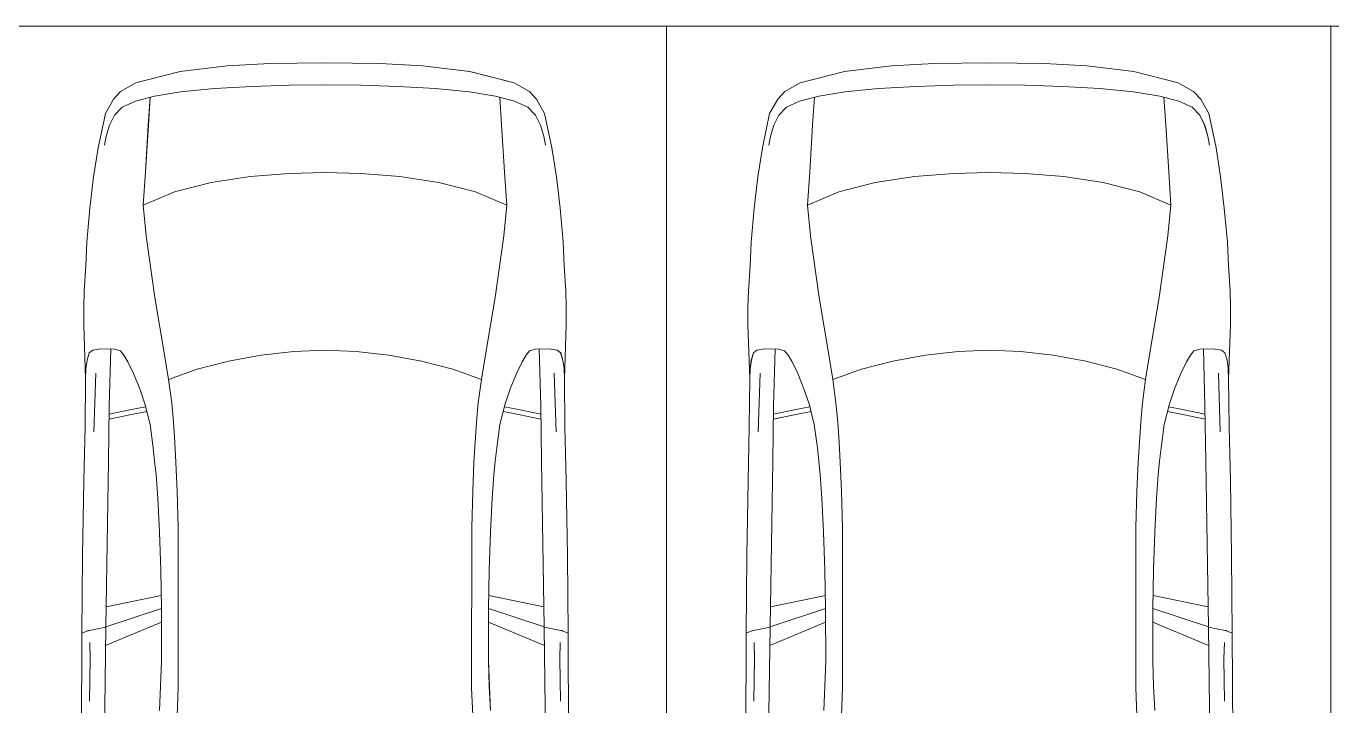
# Model space of a CAD drawing. Header units: millimetres. Extents: x -284281 to 1648660, y -821378 to -151356.
# Drawn here: x -195502 to -190587, y -268246 to -265687 of the extents above; entities that cross this region are included whole.
import ezdxf

# ---------------------------------------------------------------- set-up
doc = ezdxf.new("R2010")
doc.units = ezdxf.units.MM
doc.header["$MEASUREMENT"] = 0
doc.layers.add('Cars', color=7, linetype='Continuous')
doc.layers.add('Extérieur - Environnement', color=7, linetype='Continuous')

# ---------------------------------------------------------------- blocks, each defined once
blk = doc.blocks.new('Car 0025')
at = {"layer": 'Cars', "color": 7, "linetype": 'Continuous', "lineweight": 13}
for p, q in [((-12.1, 4670), (-219.5, 4667.4)), ((-219.5, 4667.4), (-12.1, 4670)), ((195.3, 4667.4), (-12.1, 4670)), ((195.3, 4667.4), (-12.1, 4670)), ((-556.6, 4637.7), (-723.6, 4595.1)), ((-723.6, 4595.1), (-556.6, 4637.7)), ((-379.7, 4658.6), (-556.6, 4637.7)), ((-556.6, 4637.7), (-379.7, 4658.6)), ((-219.5, 4667.4), (-379.7, 4658.6)), ((-379.7, 4658.6), (-219.5, 4667.4)), ((355.5, 4658.6), (195.3, 4667.4)), ((355.5, 4658.6), (195.3, 4667.4)), ((532.4, 4637.7), (355.5, 4658.6)), ((532.4, 4637.7), (355.5, 4658.6)), ((699.4, 4595.1), (532.4, 4637.7)), ((699.4, 4595.1), (532.4, 4637.7)), ((-723.6, 4595.1), (-781.2, 4562.9)), ((-781.2, 4562.9), (-723.6, 4595.1)), ((-555.6, 4560.7), (-428.3, 4573.2)), ((-428.3, 4573.2), (-287.8, 4581.6)), ((-287.8, 4581.6), (-145.2, 4586.3)), ((-145.2, 4586.3), (-12.1, 4587.6)), ((121, 4586.3), (-12.1, 4587.6)), ((263.6, 4581.6), (121, 4586.3)), ((404.1, 4573.2), (263.6, 4581.6)), ((531.4, 4560.7), (404.1, 4573.2)), ((757, 4562.9), (699.4, 4595.1)), ((757, 4562.9), (699.4, 4595.1)), ((-808.1, 4534), (-838.7, 4479.2)), ((-838.7, 4479.2), (-808.1, 4534)), ((-781.2, 4562.9), (-808.1, 4534)), ((-808.1, 4534), (-781.2, 4562.9)), ((-775.5, 4503.8), (-725.8, 4526.4)), ((-653.9, 4545.2), (-725.8, 4526.4)), ((-669.8, 4541.1), (-677, 4436)), ((-653.9, 4545.2), (-555.5, 4560.7)), ((629.7, 4545.2), (531.3, 4560.7)), ((629.7, 4545.2), (701.6, 4526.4)), ((645.6, 4541.1), (652.8, 4436)), ((751.3, 4503.8), (701.6, 4526.4)), ((783.9, 4534), (757, 4562.9)), ((783.9, 4534), (757, 4562.9)), ((814.5, 4479.2), (783.9, 4534)), ((814.5, 4479.2), (783.9, 4534)), ((-838.7, 4479.2), (-865.6, 4350.2)), ((-865.6, 4350.2), (-838.7, 4479.2)), ((-822.9, 4435.1), (-804.1, 4473.7)), ((-804.1, 4473.7), (-775.5, 4503.8)), ((779.9, 4473.7), (751.3, 4503.8)), ((798.7, 4435.1), (779.9, 4473.7)), ((841.4, 4350.2), (814.5, 4479.2)), ((841.4, 4350.2), (814.5, 4479.2)), ((-835.2, 4394.2), (-822.9, 4435.1)), ((-677, 4436), (-687.9, 4260.3)), ((652.8, 4436), (663.7, 4260.3)), ((811, 4394.2), (798.7, 4435.1)), ((-841.6, 4360.5), (-835.2, 4394.2)), ((817.4, 4360.5), (811, 4394.2)), ((-865.6, 4350.2), (-882.9, 4241.4)), ((-865.6, 4350.2), (-882.9, 4241.4)), ((858.7, 4241.4), (841.4, 4350.2)), ((841.4, 4350.2), (858.7, 4241.4)), ((-882.9, 4241.4), (-896.8, 4123.3)), ((-882.9, 4241.4), (-896.8, 4123.3)), ((-882.9, 4241.4), (-882.9, 4241.4)), ((-687.9, 4260.3), (-696.1, 4134.7)), ((-293.4, 4242.1), (-440.9, 4220.2)), ((-146.9, 4253.4), (-293.4, 4242.1)), ((-12.1, 4256.8), (-146.9, 4253.4)), ((-12.1, 4256.8), (122.7, 4253.4)), ((122.7, 4253.4), (269.2, 4242.1)), ((269.2, 4242.1), (416.7, 4220.2)), ((663.7, 4260.3), (671.9, 4134.7)), ((872.6, 4123.3), (858.7, 4241.4)), ((858.7, 4241.4), (872.6, 4123.3)), ((-578.8, 4185.2), (-696.1, 4134)), ((-440.9, 4220.2), (-578.8, 4185.2)), ((416.7, 4220.2), (554.6, 4185.2)), ((554.6, 4185.2), (671.9, 4134)), ((-696.1, 4134.7), (-684.8, 4018.8)), ((671.9, 4134.7), (660.6, 4018.8)), ((-896.8, 4123.3), (-908.3, 3994.9)), ((-908.3, 3994.9), (-896.8, 4123.3)), ((884.1, 3994.9), (872.6, 4123.3)), ((884.1, 3994.9), (872.6, 4123.3)), ((-908.3, 3994.9), (-912.1, 3905.8)), ((-912.1, 3905.8), (-908.3, 3994.9)), ((-684.8, 4018.8), (-652, 3786.7)), ((660.6, 4018.8), (627.8, 3786.7)), ((887.9, 3905.8), (884.1, 3994.9)), ((887.9, 3905.8), (884.1, 3994.9)), ((-912.1, 3905.8), (-918.5, 3810.1)), ((-918.5, 3810.1), (-912.1, 3905.8)), ((894.3, 3810.1), (887.9, 3905.8)), ((894.3, 3810.1), (887.9, 3905.8)), ((-918.5, 3810.1), (-920.3, 3752.2)), ((-920.3, 3752.2), (-918.5, 3810.1)), ((-652, 3786.7), (-615.8, 3571.1)), ((627.8, 3786.7), (591.6, 3571.1)), ((896.1, 3752.2), (894.3, 3810.1)), ((896.1, 3752.2), (894.3, 3810.1)), ((-920.3, 3752.2), (-920.3, 3683.6)), ((-920.3, 3752.2), (-920.3, 3683.6)), ((896.1, 3683.6), (896.1, 3752.2)), ((896.1, 3752.2), (896.1, 3683.6)), ((-920.3, 3683.6), (-913, 3480.7)), ((-913, 3480.7), (-920.3, 3683.6)), ((888.9, 3480.7), (896.1, 3683.6)), ((888.9, 3480.7), (896.1, 3683.6)), ((-886.4, 3589.1), (-899.1, 3578.6)), ((-855.4, 3593.9), (-886.4, 3589.1)), ((-804.8, 3592.7), (-855.4, 3593.9)), ((-824, 3377.8), (-818.1, 3593)), ((-782.3, 3585.5), (-804.8, 3592.7)), ((-12.1, 3588.7), (-129.6, 3584)), ((-12.1, 3588.7), (105.4, 3584)), ((758.1, 3585.5), (780.6, 3592.7)), ((780.6, 3592.7), (831.2, 3593.9)), ((799.8, 3377.8), (793.9, 3593)), ((831.2, 3593.9), (862.2, 3589.1)), ((862.2, 3589.1), (874.9, 3578.6)), ((-907.5, 3550.6), (-911.8, 3519.1)), ((-899.1, 3578.6), (-907.5, 3550.6)), ((-769.3, 3570.3), (-782.3, 3585.5)), ((-754.4, 3544.1), (-769.3, 3570.3)), ((-733, 3500.1), (-754.4, 3544.1)), ((-615.8, 3571.1), (-600.6, 3478)), ((-375.1, 3547.5), (-492.9, 3516.7)), ((-252.3, 3570.1), (-375.1, 3547.5)), ((-129.6, 3584), (-252.3, 3570.1)), ((105.4, 3584), (228.1, 3570.1)), ((228.1, 3570.1), (350.9, 3547.5)), ((350.9, 3547.5), (468.7, 3516.7)), ((591.6, 3571.1), (576.4, 3478)), ((708.8, 3500.1), (730.2, 3544.1)), ((730.2, 3544.1), (745.1, 3570.3)), ((745.1, 3570.3), (758.1, 3585.5)), ((874.9, 3578.6), (883.3, 3550.6)), ((883.3, 3550.6), (887.6, 3519.1)), ((-911.8, 3519.1), (-913, 3480.7)), ((-874.4, 3501.9), (-881.8, 3281.1)), ((-709.6, 3442.8), (-733, 3500.1)), ((-492.9, 3516.7), (-600.6, 3478)), ((468.7, 3516.7), (576.4, 3478)), ((685.4, 3442.8), (708.8, 3500.1)), ((850.2, 3501.9), (857.6, 3281.1)), ((887.6, 3519.1), (888.9, 3480.7)), ((-913, 3480.7), (-915.3, 3300.4)), ((-915.3, 3300.4), (-913, 3480.7)), ((-690.2, 3386.2), (-709.6, 3442.8)), ((-600.6, 3478), (-588.9, 3390.6)), ((576.4, 3478), (564.8, 3390.6)), ((666.1, 3386.2), (685.4, 3442.8)), ((891.1, 3300.4), (888.9, 3480.7)), ((891.1, 3300.4), (888.9, 3480.7)), ((-826.9, 3170.4), (-824, 3377.8)), ((-824.7, 3328.7), (-740.3, 3346)), ((-824.4, 3348), (-740, 3365.2)), ((-740.3, 3346), (-682.9, 3357.1)), ((-740, 3365.2), (-687.5, 3375.4)), ((-670.4, 3308.1), (-690.2, 3386.2)), ((-588.9, 3390.6), (-582.3, 3317.1)), ((564.8, 3390.6), (558.1, 3317.1)), ((646.2, 3308.1), (666.1, 3386.2)), ((716.1, 3346), (658.7, 3357.1)), ((715.8, 3365.2), (663.3, 3375.4)), ((800.2, 3348), (715.8, 3365.2)), ((800.5, 3328.7), (716.1, 3346)), ((802.7, 3170.4), (799.8, 3377.8)), ((-915.3, 3300.4), (-919.6, 3097.2)), ((-915.3, 3300.4), (-919.6, 3097.2)), ((-659, 3220.7), (-670.4, 3308.1)), ((-582.3, 3317.1), (-577.3, 3242.7)), ((558.1, 3317.1), (553.1, 3242.7)), ((634.8, 3220.7), (646.2, 3308.1)), ((895.4, 3097.2), (891.1, 3300.4)), ((891.1, 3300.4), (895.4, 3097.2)), ((-653.2, 3171.1), (-659, 3220.7)), ((-577.3, 3242.7), (-572.9, 3165.9)), ((553.1, 3242.7), (548.7, 3165.9)), ((629, 3171.1), (634.8, 3220.7)), ((-831.9, 2859.6), (-826.9, 3170.4)), ((-648.1, 3119.2), (-653.2, 3171.1)), ((-572.9, 3165.9), (-568.1, 3057.7)), ((548.7, 3165.9), (543.9, 3057.7)), ((623.9, 3119.2), (629, 3171.1)), ((807.7, 2859.6), (802.7, 3170.4)), ((-919.6, 3097.2), (-924.4, 2813.9)), ((-919.6, 3097.2), (-924.4, 2813.9)), ((-641.8, 3031.2), (-648.1, 3119.2)), ((617.6, 3031.2), (623.9, 3119.2)), ((900.2, 2813.9), (895.4, 3097.2)), ((895.4, 3097.2), (900.2, 2813.9)), ((-568.1, 3057.8), (-564.2, 2920.2)), ((543.9, 3057.8), (540, 2920.2)), ((-635.4, 2903.1), (-641.8, 3031.2)), ((611.2, 2903.1), (617.6, 3031.2)), ((-630.4, 2759.9), (-635.4, 2903.1)), ((-564.2, 2920.2), (-564.1, 2317.3)), ((540, 2920.2), (539.9, 2317.3)), ((606.2, 2759.9), (611.2, 2903.1)), ((-836.8, 2545.3), (-831.9, 2859.6)), ((812.6, 2545.3), (807.7, 2859.6)), ((-924.4, 2813.9), (-926.9, 2522.7)), ((-924.4, 2813.9), (-926.9, 2522.7)), ((902.7, 2522.7), (900.2, 2813.9)), ((900.2, 2813.9), (902.7, 2522.7)), ((-628, 2616.3), (-630.4, 2759.9)), ((603.8, 2616.3), (606.2, 2759.9)), ((-835.6, 2622.4), (-628.8, 2664.8)), ((811.4, 2622.4), (604.6, 2664.8)), ((-628, 2616.3), (-836.8, 2546.4)), ((-627.5, 2418.3), (-628, 2616.3)), ((603.3, 2418.3), (603.8, 2616.3)), ((603.8, 2616.3), (812.6, 2546.4)), ((-837.8, 2476.4), (-627.9, 2564.8)), ((813.6, 2476.4), (603.7, 2564.8)), ((-926.9, 2522.7), (-928.9, 2089.8)), ((-928.9, 2089.8), (-926.9, 2522.7)), ((-926.9, 2522.7), (-905.2, 2532.4)), ((-905.2, 2532.4), (-903.2, 2533)), ((-903.2, 2533), (-900, 2533.7)), ((-900, 2533.7), (-874.1, 2538.4)), ((-874.1, 2538.4), (-836.8, 2545.3)), ((-836.8, 2545.3), (-843.3, 2088.2)), ((812.6, 2545.3), (819.1, 2088.2)), ((849.9, 2538.4), (812.6, 2545.3)), ((875.8, 2533.7), (849.9, 2538.4)), ((879.1, 2533), (875.8, 2533.7)), ((881, 2532.4), (879.1, 2533)), ((902.7, 2522.7), (881, 2532.4)), ((904.7, 2089.8), (902.7, 2522.7)), ((904.7, 2089.8), (902.7, 2522.7)), ((-897, 2487.7), (-895.5, 2426.5)), ((872.8, 2487.7), (871.3, 2426.5)), ((-895.5, 2426.5), (-898.1, 2267.2)), ((-630.6, 2324.2), (-627.5, 2418.3)), ((606.4, 2324.2), (603.3, 2418.3)), ((871.3, 2426.5), (873.9, 2267.2)), ((-634.8, 2231.6), (-630.6, 2324.2)), ((-564.1, 2317.3), (-567.9, 2213)), ((539.9, 2317.3), (543.8, 2213)), ((610.6, 2231.6), (606.4, 2324.2))]:
    blk.add_line(p, q, dxfattribs=at)

msp = doc.modelspace()

# ---------------------------------------------------------------- linework, layer by layer
at = {"color": 255, "linetype": 'Continuous', "lineweight": 5, "flags": 128}
for points in [[(-195591.76314, -265687.29374), (-195591.76314, -270687.29374), (-193091.76314, -270687.29374), (-193091.76314, -265687.29374)], [(-193091.76314, -265687.29374), (-193091.76314, -270687.29374), (-190591.76314, -270687.29374), (-190591.76314, -265687.29374)], [(-190591.76314, -265687.29374), (-190591.76314, -270687.29374), (-188091.76314, -270687.29374), (-188091.76314, -265687.29374)]]:
    msp.add_lwpolyline(points, close=True, dxfattribs=at)
for points in [[(-193091.76314, -265687.29374), (-195591.76314, -265687.29374)], [(-193091.76314, -265687.29374), (-193091.76314, -270687.29374)], [(-190591.76314, -265687.29374), (-193091.76314, -265687.29374)], [(-193091.76314, -270687.29374), (-193091.76314, -265687.29374)], [(-190591.76314, -265687.29374), (-190591.76314, -270687.29374)], [(-188091.76314, -265687.29374), (-190591.76314, -265687.29374)], [(-190591.76314, -270687.29374), (-190591.76314, -265687.29374)]]:
    msp.add_lwpolyline(points, dxfattribs=at)
at = {"layer": 'Extérieur - Environnement', "color": 7, "linetype": 'Continuous', "lineweight": 13}
for p, q in [((-194921.45455, -265858.07583), (-195088.47868, -265900.70288)), ((-195088.47868, -265900.70288), (-194921.45455, -265858.07583)), ((-194744.51498, -265837.16376), (-194921.45455, -265858.07583)), ((-194921.45455, -265858.07583), (-194744.51498, -265837.16376)), ((-194584.38598, -265828.35565), (-194744.51498, -265837.16376)), ((-194744.51498, -265837.16376), (-194584.38598, -265828.35565)), ((-194376.94274, -265825.76352), (-194584.38598, -265828.35565)), ((-194584.38598, -265828.35565), (-194376.94274, -265825.76352)), ((-194169.49951, -265828.35565), (-194376.94274, -265825.76352)), ((-194169.49951, -265828.35565), (-194376.94274, -265825.76352)), ((-194009.37051, -265837.16376), (-194169.49951, -265828.35565)), ((-194009.37051, -265837.16376), (-194169.49951, -265828.35565)), ((-193832.43093, -265858.07583), (-194009.37051, -265837.16376)), ((-193832.43093, -265858.07583), (-194009.37051, -265837.16376)), ((-193665.40681, -265900.70288), (-193832.43093, -265858.07583)), ((-193665.40681, -265900.70288), (-193832.43093, -265858.07583)), ((-192421.45455, -265858.07583), (-192588.47868, -265900.70288)), ((-192588.47868, -265900.70288), (-192421.45455, -265858.07583)), ((-192244.51498, -265837.16376), (-192421.45455, -265858.07583)), ((-192421.45455, -265858.07583), (-192244.51498, -265837.16376)), ((-192084.38598, -265828.35565), (-192244.51498, -265837.16376)), ((-192244.51498, -265837.16376), (-192084.38598, -265828.35565)), ((-191876.94274, -265825.76352), (-192084.38598, -265828.35565)), ((-192084.38598, -265828.35565), (-191876.94274, -265825.76352)), ((-191669.49951, -265828.35565), (-191876.94274, -265825.76352)), ((-191669.49951, -265828.35565), (-191876.94274, -265825.76352)), ((-191509.37051, -265837.16376), (-191669.49951, -265828.35565)), ((-191509.37051, -265837.16376), (-191669.49951, -265828.35565)), ((-191332.43093, -265858.07583), (-191509.37051, -265837.16376)), ((-191332.43093, -265858.07583), (-191509.37051, -265837.16376)), ((-191165.40681, -265900.70288), (-191332.43093, -265858.07583)), ((-191165.40681, -265900.70288), (-191332.43093, -265858.07583)), ((-195088.47868, -265900.70288), (-195146.07474, -265932.91234)), ((-195146.07474, -265932.91234), (-195088.47868, -265900.70288)), ((-194920.40576, -265935.10512), (-194793.17746, -265922.56225)), ((-194793.17746, -265922.56225), (-194652.61851, -265914.1449)), ((-194652.61851, -265914.1449), (-194510.06964, -265909.47744)), ((-194510.06964, -265909.47744), (-194376.94274, -265908.16262)), ((-194243.81584, -265909.47744), (-194376.94274, -265908.16262)), ((-194101.26697, -265914.1449), (-194243.81584, -265909.47744)), ((-193960.70803, -265922.56225), (-194101.26697, -265914.1449)), ((-193833.47973, -265935.10512), (-193960.70803, -265922.56225)), ((-193607.81075, -265932.91234), (-193665.40681, -265900.70288)), ((-193607.81075, -265932.91234), (-193665.40681, -265900.70288)), ((-192588.47868, -265900.70288), (-192646.07474, -265932.91234)), ((-192646.07474, -265932.91234), (-192588.47868, -265900.70288)), ((-192420.40576, -265935.10512), (-192293.17746, -265922.56225)), ((-192293.17746, -265922.56225), (-192152.61851, -265914.1449)), ((-192152.61851, -265914.1449), (-192010.06964, -265909.47744)), ((-192010.06964, -265909.47744), (-191876.94274, -265908.16262)), ((-191743.81584, -265909.47744), (-191876.94274, -265908.16262)), ((-191601.26697, -265914.1449), (-191743.81584, -265909.47744)), ((-191460.70803, -265922.56225), (-191601.26697, -265914.1449)), ((-191333.47973, -265935.10512), (-191460.70803, -265922.56225)), ((-191107.81075, -265932.91234), (-191165.40681, -265900.70288)), ((-191107.81075, -265932.91234), (-191165.40681, -265900.70288)), ((-195172.937, -265961.82058), (-195203.5879, -266016.53951)), ((-195203.5879, -266016.53951), (-195172.937, -265961.82058)), ((-195146.07474, -265932.91234), (-195172.937, -265961.82058)), ((-195172.937, -265961.82058), (-195146.07474, -265932.91234)), ((-195140.30666, -265991.93877), (-195090.62844, -265969.40014)), ((-195018.70494, -265950.54523), (-195090.62844, -265969.40014)), ((-195034.67007, -265954.73053), (-195041.80169, -266059.81149)), ((-195018.70494, -265950.54523), (-194920.38791, -265935.10232)), ((-193735.18055, -265950.54523), (-193833.49758, -265935.10232)), ((-193735.18055, -265950.54523), (-193663.25705, -265969.40014)), ((-193719.21542, -265954.73053), (-193712.0838, -266059.81149)), ((-193613.57883, -265991.93877), (-193663.25705, -265969.40014)), ((-193580.94849, -265961.82058), (-193607.81075, -265932.91234)), ((-193580.94849, -265961.82058), (-193607.81075, -265932.91234)), ((-193550.29759, -266016.53951), (-193580.94849, -265961.82058)), ((-193550.29759, -266016.53951), (-193580.94849, -265961.82058)), ((-192672.937, -265961.82058), (-192703.5879, -266016.53951)), ((-192703.5879, -266016.53951), (-192672.937, -265961.82058)), ((-192646.07474, -265932.91234), (-192672.937, -265961.82058)), ((-192672.937, -265961.82058), (-192646.07474, -265932.91234)), ((-192640.30666, -265991.93877), (-192590.62844, -265969.40014)), ((-192518.70494, -265950.54523), (-192590.62844, -265969.40014)), ((-192534.67007, -265954.73053), (-192541.80169, -266059.81149)), ((-192518.70494, -265950.54523), (-192420.38791, -265935.10232)), ((-191235.18055, -265950.54523), (-191333.49758, -265935.10232)), ((-191235.18055, -265950.54523), (-191163.25705, -265969.40014)), ((-191219.21542, -265954.73053), (-191212.0838, -266059.81149)), ((-191113.57883, -265991.93877), (-191163.25705, -265969.40014)), ((-191080.94849, -265961.82058), (-191107.81075, -265932.91234)), ((-191080.94849, -265961.82058), (-191107.81075, -265932.91234)), ((-191050.29759, -266016.53951), (-191080.94849, -265961.82058)), ((-191050.29759, -266016.53951), (-191080.94849, -265961.82058)), ((-195203.5879, -266016.53951), (-195230.48336, -266145.58991)), ((-195230.48336, -266145.58991), (-195203.5879, -266016.53951)), ((-195168.92737, -266022.12703), (-195140.30666, -265991.93877)), ((-193584.95812, -266022.12703), (-193613.57883, -265991.93877)), ((-193523.40213, -266145.58991), (-193550.29759, -266016.53951)), ((-193523.40213, -266145.58991), (-193550.29759, -266016.53951)), ((-192703.5879, -266016.53951), (-192730.48336, -266145.58991)), ((-192730.48336, -266145.58991), (-192703.5879, -266016.53951)), ((-192668.92737, -266022.12703), (-192640.30666, -265991.93877)), ((-191084.95812, -266022.12703), (-191113.57883, -265991.93877)), ((-191023.40213, -266145.58991), (-191050.29759, -266016.53951)), ((-191023.40213, -266145.58991), (-191050.29759, -266016.53951)), ((-195200.07029, -266101.5348), (-195187.79007, -266060.72295)), ((-195187.79007, -266060.72295), (-195168.92737, -266022.12703)), ((-195041.80169, -266059.81149), (-195052.69771, -266235.46924)), ((-193712.0838, -266059.81149), (-193701.18778, -266235.46924)), ((-193566.09542, -266060.72295), (-193584.95812, -266022.12703)), ((-193553.8152, -266101.5348), (-193566.09542, -266060.72295)), ((-192700.07029, -266101.5348), (-192687.79007, -266060.72295)), ((-192687.79007, -266060.72295), (-192668.92737, -266022.12703)), ((-192541.80169, -266059.81149), (-192552.69771, -266235.46924)), ((-191212.0838, -266059.81149), (-191201.18778, -266235.46924)), ((-191066.09542, -266060.72295), (-191084.95812, -266022.12703)), ((-191053.8152, -266101.5348), (-191066.09542, -266060.72295)), ((-195206.46739, -266135.29661), (-195200.07029, -266101.5348)), ((-193547.41809, -266135.29661), (-193553.8152, -266101.5348)), ((-192706.46739, -266135.29661), (-192700.07029, -266101.5348)), ((-191047.41809, -266135.29661), (-191053.8152, -266101.5348)), ((-195230.48336, -266145.58991), (-195247.77756, -266254.37058)), ((-195230.48336, -266145.58991), (-195247.77756, -266254.37058)), ((-193506.10793, -266254.37058), (-193523.40213, -266145.58991)), ((-193523.40213, -266145.58991), (-193506.10793, -266254.37058)), ((-192730.48336, -266145.58991), (-192747.77756, -266254.37058)), ((-192730.48336, -266145.58991), (-192747.77756, -266254.37058)), ((-191006.10793, -266254.37058), (-191023.40213, -266145.58991)), ((-191023.40213, -266145.58991), (-191006.10793, -266254.37058)), ((-195247.77626, -266254.35953), (-195261.59969, -266372.4389)), ((-195247.77626, -266254.35953), (-195261.59969, -266372.4389)), ((-195247.77756, -266254.37058), (-195247.77626, -266254.35953)), ((-195052.69771, -266235.46924), (-195060.98886, -266361.04886)), ((-194658.22462, -266253.72786), (-194805.78043, -266275.56951)), ((-194511.6959, -266242.40601), (-194658.22462, -266253.72786)), ((-194376.94274, -266238.95976), (-194511.6959, -266242.40601)), ((-194376.94274, -266238.95976), (-194242.18959, -266242.40601)), ((-194242.18959, -266242.40601), (-194095.66087, -266253.72786)), ((-194095.66087, -266253.72786), (-193948.10505, -266275.56951)), ((-193701.18778, -266235.46924), (-193692.89663, -266361.04886)), ((-193506.10923, -266254.35953), (-193492.2858, -266372.4389)), ((-193492.2858, -266372.4389), (-193506.10793, -266254.37058)), ((-192747.77626, -266254.35953), (-192761.59969, -266372.4389)), ((-192747.77626, -266254.35953), (-192761.59969, -266372.4389)), ((-192747.77756, -266254.37058), (-192747.77626, -266254.35953)), ((-192552.69771, -266235.46924), (-192560.98886, -266361.04886)), ((-192158.22462, -266253.72786), (-192305.78043, -266275.56951)), ((-192011.6959, -266242.40601), (-192158.22462, -266253.72786)), ((-191876.94274, -266238.95976), (-192011.6959, -266242.40601)), ((-191876.94274, -266238.95976), (-191742.18959, -266242.40601)), ((-191742.18959, -266242.40601), (-191595.66087, -266253.72786)), ((-191595.66087, -266253.72786), (-191448.10505, -266275.56951)), ((-191201.18778, -266235.46924), (-191192.89663, -266361.04886)), ((-191006.10923, -266254.35953), (-190992.2858, -266372.4389)), ((-190992.2858, -266372.4389), (-191006.10793, -266254.37058)), ((-194943.60047, -266310.61158), (-195060.92122, -266361.74033)), ((-194805.78043, -266275.56951), (-194943.60047, -266310.61158)), ((-193948.10505, -266275.56951), (-193810.28502, -266310.61158)), ((-193810.28502, -266310.61158), (-193692.96427, -266361.74033)), ((-192443.60047, -266310.61158), (-192560.92122, -266361.74033)), ((-192305.78043, -266275.56951), (-192443.60047, -266310.61158)), ((-191448.10505, -266275.56951), (-191310.28502, -266310.61158)), ((-191310.28502, -266310.61158), (-191192.96427, -266361.74033)), ((-195060.98886, -266361.04886), (-195049.6482, -266476.98461)), ((-193692.89663, -266361.04886), (-193704.23729, -266476.98461)), ((-192560.98886, -266361.04886), (-192549.6482, -266476.98461)), ((-191192.89663, -266361.04886), (-191204.23729, -266476.98461)), ((-195261.59969, -266372.4389), (-195273.12241, -266500.92563)), ((-195273.12241, -266500.92563), (-195261.59969, -266372.4389)), ((-193480.76308, -266500.92563), (-193492.2858, -266372.4389)), ((-193480.76308, -266500.92563), (-193492.2858, -266372.4389)), ((-192761.59969, -266372.4389), (-192773.12241, -266500.92563)), ((-192773.12241, -266500.92563), (-192761.59969, -266372.4389)), ((-190980.76308, -266500.92563), (-190992.2858, -266372.4389)), ((-190980.76308, -266500.92563), (-190992.2858, -266372.4389)), ((-195273.12241, -266500.92563), (-195276.91838, -266589.93472)), ((-195276.91838, -266589.93472), (-195273.12241, -266500.92563)), ((-195049.6482, -266476.98461), (-195016.84877, -266709.07991)), ((-193704.23729, -266476.98461), (-193737.03672, -266709.07991)), ((-193476.9671, -266589.93472), (-193480.76308, -266500.92563)), ((-193476.9671, -266589.93472), (-193480.76308, -266500.92563)), ((-192773.12241, -266500.92563), (-192776.91838, -266589.93472)), ((-192776.91838, -266589.93472), (-192773.12241, -266500.92563)), ((-192549.6482, -266476.98461), (-192516.84877, -266709.07991)), ((-191204.23729, -266476.98461), (-191237.03672, -266709.07991)), ((-190976.9671, -266589.93472), (-190980.76308, -266500.92563)), ((-190976.9671, -266589.93472), (-190980.76308, -266500.92563)), ((-195276.91838, -266589.93472), (-195283.34328, -266685.68789)), ((-195283.34328, -266685.68789), (-195276.91838, -266589.93472)), ((-193470.54221, -266685.68789), (-193476.9671, -266589.93472)), ((-193470.54221, -266685.68789), (-193476.9671, -266589.93472)), ((-192776.91838, -266589.93472), (-192783.34328, -266685.68789)), ((-192783.34328, -266685.68789), (-192776.91838, -266589.93472)), ((-190970.54221, -266685.68789), (-190976.9671, -266589.93472)), ((-190970.54221, -266685.68789), (-190976.9671, -266589.93472)), ((-195283.34328, -266685.68789), (-195285.10795, -266743.57041)), ((-195285.10795, -266743.57041), (-195283.34328, -266685.68789)), ((-195016.84877, -266709.07991), (-194980.67653, -266924.69169)), ((-193737.03672, -266709.07991), (-193773.20896, -266924.69169)), ((-193468.77754, -266743.57041), (-193470.54221, -266685.68789)), ((-193468.77754, -266743.57041), (-193470.54221, -266685.68789)), ((-192783.34328, -266685.68789), (-192785.10795, -266743.57041)), ((-192785.10795, -266743.57041), (-192783.34328, -266685.68789)), ((-192516.84877, -266709.07991), (-192480.67653, -266924.69169)), ((-191237.03672, -266709.07991), (-191273.20896, -266924.69169)), ((-190968.77754, -266743.57041), (-190970.54221, -266685.68789)), ((-190968.77754, -266743.57041), (-190970.54221, -266685.68789)), ((-195285.10795, -266743.57041), (-195285.15249, -266812.14388)), ((-195285.10795, -266743.57041), (-195285.15249, -266812.14388)), ((-193468.733, -266812.14388), (-193468.77754, -266743.57041)), ((-193468.77754, -266743.57041), (-193468.733, -266812.14388)), ((-192785.10795, -266743.57041), (-192785.15249, -266812.14388)), ((-192785.10795, -266743.57041), (-192785.15249, -266812.14388)), ((-190968.733, -266812.14388), (-190968.77754, -266743.57041)), ((-190968.77754, -266743.57041), (-190968.733, -266812.14388)), ((-195285.15249, -266812.14388), (-195277.89134, -267015.11622)), ((-195277.89134, -267015.11622), (-195285.15249, -266812.14388)), ((-193475.99415, -267015.11622), (-193468.733, -266812.14388)), ((-193475.99415, -267015.11622), (-193468.733, -266812.14388)), ((-192785.15249, -266812.14388), (-192777.89134, -267015.11622)), ((-192777.89134, -267015.11622), (-192785.15249, -266812.14388)), ((-190975.99415, -267015.11622), (-190968.733, -266812.14388)), ((-190975.99415, -267015.11622), (-190968.733, -266812.14388)), ((-195220.22078, -266901.90924), (-195251.19863, -266906.68173)), ((-195169.60693, -266903.11646), (-195220.22078, -266901.90924)), ((-195188.81255, -267118.03368), (-195182.98912, -266902.79727)), ((-195147.13222, -266910.29321), (-195169.60693, -266903.11646)), ((-193606.75327, -266910.29321), (-193584.27856, -266903.11646)), ((-193584.27856, -266903.11646), (-193533.66471, -266901.90924)), ((-193565.07294, -267118.03368), (-193570.89637, -266902.79727)), ((-193533.66471, -266901.90924), (-193502.68686, -266906.68173)), ((-192720.22078, -266901.90924), (-192751.19863, -266906.68173)), ((-192669.60693, -266903.11646), (-192720.22078, -266901.90924)), ((-192688.81255, -267118.03368), (-192682.98912, -266902.79727)), ((-192647.13222, -266910.29321), (-192669.60693, -266903.11646)), ((-191106.75327, -266910.29321), (-191084.27856, -266903.11646)), ((-191084.27856, -266903.11646), (-191033.66471, -266901.90924)), ((-191065.07294, -267118.03368), (-191070.89637, -266902.79727)), ((-191033.66471, -266901.90924), (-191002.68686, -266906.68173)), ((-195272.30422, -266945.17872), (-195276.61845, -266976.68211)), ((-195263.89964, -266917.17362), (-195272.30422, -266945.17872)), ((-195251.19863, -266906.68173), (-195263.89964, -266917.17362)), ((-195134.13392, -266925.46847), (-195147.13222, -266910.29321)), ((-195119.2401, -266951.66209), (-195134.13392, -266925.46847)), ((-195097.83573, -266995.68437), (-195119.2401, -266951.66209)), ((-194980.67653, -266924.69169), (-194965.46305, -267017.73544)), ((-194739.9158, -266948.26862), (-194857.76541, -266979.13343)), ((-194617.161, -266925.66614), (-194739.9158, -266948.26862)), ((-194494.47813, -266911.77991), (-194617.161, -266925.66614)), ((-194376.94274, -266907.061), (-194494.47813, -266911.77991)), ((-194376.94274, -266907.061), (-194259.40736, -266911.77991)), ((-194259.40736, -266911.77991), (-194136.72449, -266925.66614)), ((-194136.72449, -266925.66614), (-194013.96969, -266948.26862)), ((-194013.96969, -266948.26862), (-193896.12008, -266979.13343)), ((-193773.20896, -266924.69169), (-193788.42244, -267017.73544)), ((-193656.04976, -266995.68437), (-193634.64539, -266951.66209)), ((-193634.64539, -266951.66209), (-193619.75157, -266925.46847)), ((-193619.75157, -266925.46847), (-193606.75327, -266910.29321)), ((-193502.68686, -266906.68173), (-193489.98585, -266917.17362)), ((-193489.98585, -266917.17362), (-193481.58127, -266945.17872)), ((-193481.58127, -266945.17872), (-193477.26704, -266976.68211)), ((-192772.30422, -266945.17872), (-192776.61845, -266976.68211)), ((-192763.89964, -266917.17362), (-192772.30422, -266945.17872)), ((-192751.19863, -266906.68173), (-192763.89964, -266917.17362)), ((-192634.13392, -266925.46847), (-192647.13222, -266910.29321)), ((-192619.2401, -266951.66209), (-192634.13392, -266925.46847)), ((-192597.83573, -266995.68437), (-192619.2401, -266951.66209)), ((-192480.67653, -266924.69169), (-192465.46305, -267017.73544)), ((-192239.9158, -266948.26862), (-192357.76541, -266979.13343)), ((-192117.161, -266925.66614), (-192239.9158, -266948.26862)), ((-191994.47813, -266911.77991), (-192117.161, -266925.66614)), ((-191876.94274, -266907.061), (-191994.47813, -266911.77991)), ((-191876.94274, -266907.061), (-191759.40736, -266911.77991)), ((-191759.40736, -266911.77991), (-191636.72449, -266925.66614)), ((-191636.72449, -266925.66614), (-191513.96969, -266948.26862)), ((-191513.96969, -266948.26862), (-191396.12008, -266979.13343)), ((-191273.20896, -266924.69169), (-191288.42244, -267017.73544)), ((-191156.04976, -266995.68437), (-191134.64539, -266951.66209)), ((-191134.64539, -266951.66209), (-191119.75157, -266925.46847)), ((-191119.75157, -266925.46847), (-191106.75327, -266910.29321)), ((-191002.68686, -266906.68173), (-190989.98585, -266917.17362)), ((-190989.98585, -266917.17362), (-190981.58127, -266945.17872)), ((-190981.58127, -266945.17872), (-190977.26704, -266976.68211)), ((-195276.61845, -266976.68211), (-195277.89134, -267015.11622)), ((-195239.22493, -266993.87959), (-195246.64212, -267214.66003)), ((-195074.42076, -267052.95632), (-195097.83573, -266995.68437)), ((-194857.76541, -266979.13343), (-194965.46305, -267017.73544)), ((-193896.12008, -266979.13343), (-193788.42244, -267017.73544)), ((-193679.46473, -267052.95632), (-193656.04976, -266995.68437)), ((-193514.66056, -266993.87959), (-193507.24337, -267214.66003)), ((-193477.26704, -266976.68211), (-193475.99415, -267015.11622)), ((-192776.61845, -266976.68211), (-192777.89134, -267015.11622)), ((-192739.22493, -266993.87959), (-192746.64212, -267214.66003)), ((-192574.42076, -267052.95632), (-192597.83573, -266995.68437)), ((-192357.76541, -266979.13343), (-192465.46305, -267017.73544)), ((-191396.12008, -266979.13343), (-191288.42244, -267017.73544)), ((-191179.46473, -267052.95632), (-191156.04976, -266995.68437)), ((-191014.66056, -266993.87959), (-191007.24337, -267214.66003)), ((-190977.26704, -266976.68211), (-190975.99415, -267015.11622)), ((-195277.89134, -267015.11622), (-195280.10508, -267195.42194)), ((-195280.10508, -267195.42194), (-195277.89134, -267015.11622)), ((-195055.09156, -267109.61749), (-195074.42076, -267052.95632)), ((-194965.46305, -267017.73544), (-194953.79158, -267105.16234)), ((-193788.42244, -267017.73544), (-193800.09391, -267105.16234)), ((-193698.79393, -267109.61749), (-193679.46473, -267052.95632)), ((-193473.78041, -267195.42194), (-193475.99415, -267015.11622)), ((-193473.78041, -267195.42194), (-193475.99415, -267015.11622)), ((-192777.89134, -267015.11622), (-192780.10508, -267195.42194)), ((-192780.10508, -267195.42194), (-192777.89134, -267015.11622)), ((-192555.09156, -267109.61749), (-192574.42076, -267052.95632)), ((-192465.46305, -267017.73544), (-192453.79158, -267105.16234)), ((-191288.42244, -267017.73544), (-191300.09391, -267105.16234)), ((-191198.79393, -267109.61749), (-191179.46473, -267052.95632)), ((-190973.78041, -267195.42194), (-190975.99415, -267015.11622)), ((-190973.78041, -267195.42194), (-190975.99415, -267015.11622)), ((-195191.74496, -267325.35055), (-195188.81255, -267118.03368)), ((-195189.50603, -267167.06197), (-195105.11787, -267149.83017)), ((-195189.23314, -267147.76871), (-195104.84498, -267130.53691)), ((-195105.11787, -267149.83017), (-195047.7029, -267138.68025)), ((-195104.84498, -267130.53691), (-195052.36424, -267120.34522)), ((-195035.25682, -267187.636), (-195055.09156, -267109.61749)), ((-194953.7931, -267105.14564), (-194947.1002, -267178.67008)), ((-193800.09239, -267105.14564), (-193806.78529, -267178.67008)), ((-193718.62866, -267187.636), (-193698.79393, -267109.61749)), ((-193648.76762, -267149.83017), (-193706.18259, -267138.68025)), ((-193649.04051, -267130.53691), (-193701.52125, -267120.34522)), ((-193564.65235, -267147.76871), (-193649.04051, -267130.53691)), ((-193564.37946, -267167.06197), (-193648.76762, -267149.83017)), ((-193562.14053, -267325.35055), (-193565.07294, -267118.03368)), ((-192691.74496, -267325.35055), (-192688.81255, -267118.03368)), ((-192689.50603, -267167.06197), (-192605.11787, -267149.83017)), ((-192689.23314, -267147.76871), (-192604.84498, -267130.53691)), ((-192605.11787, -267149.83017), (-192547.7029, -267138.68025)), ((-192604.84498, -267130.53691), (-192552.36424, -267120.34522)), ((-192535.25682, -267187.636), (-192555.09156, -267109.61749)), ((-192453.7931, -267105.14564), (-192447.1002, -267178.67008)), ((-191300.09239, -267105.14564), (-191306.78529, -267178.67008)), ((-191218.62866, -267187.636), (-191198.79393, -267109.61749)), ((-191148.76762, -267149.83017), (-191206.18259, -267138.68025)), ((-191149.04051, -267130.53691), (-191201.52125, -267120.34522)), ((-191064.65235, -267147.76871), (-191149.04051, -267130.53691)), ((-191064.37946, -267167.06197), (-191148.76762, -267149.83017)), ((-191062.14053, -267325.35055), (-191065.07294, -267118.03368)), ((-195280.10508, -267195.42194), (-195284.45446, -267398.63248)), ((-195280.10508, -267195.42194), (-195284.45446, -267398.63248)), ((-195023.84787, -267275.12651), (-195035.25682, -267187.636)), ((-194947.10113, -267178.65615), (-194942.13431, -267253.1309)), ((-193806.78436, -267178.65615), (-193811.75117, -267253.1309)), ((-193730.03762, -267275.12651), (-193718.62866, -267187.636)), ((-193469.43102, -267398.63248), (-193473.78041, -267195.42194)), ((-193473.78041, -267195.42194), (-193469.43102, -267398.63248)), ((-192780.10508, -267195.42194), (-192784.45446, -267398.63248)), ((-192780.10508, -267195.42194), (-192784.45446, -267398.63248)), ((-192523.84787, -267275.12651), (-192535.25682, -267187.636)), ((-192447.10113, -267178.65615), (-192442.13431, -267253.1309)), ((-191306.78436, -267178.65615), (-191311.75117, -267253.1309)), ((-191230.03762, -267275.12651), (-191218.62866, -267187.636)), ((-190969.43102, -267398.63248), (-190973.78041, -267195.42194)), ((-190973.78041, -267195.42194), (-190969.43102, -267398.63248)), ((-195018.00148, -267324.70503), (-195023.84787, -267275.12651)), ((-194942.1346, -267253.12659), (-194937.73119, -267329.92371)), ((-193811.75089, -267253.12659), (-193816.1543, -267329.92371)), ((-193735.88401, -267324.70503), (-193730.03762, -267275.12651)), ((-192518.00148, -267324.70503), (-192523.84787, -267275.12651)), ((-192442.1346, -267253.12659), (-192437.73119, -267329.92371)), ((-191311.75089, -267253.12659), (-191316.1543, -267329.92371)), ((-191235.88401, -267324.70503), (-191230.03762, -267275.12651)), ((-195196.70523, -267636.14806), (-195191.74496, -267325.35055)), ((-195012.90758, -267376.54286), (-195018.00148, -267324.70503)), ((-194937.73163, -267329.91363), (-194932.96602, -267438.03433)), ((-193816.15386, -267329.91363), (-193820.91947, -267438.03433)), ((-193740.9779, -267376.54286), (-193735.88401, -267324.70503)), ((-193557.18026, -267636.14806), (-193562.14053, -267325.35055)), ((-192696.70523, -267636.14806), (-192691.74496, -267325.35055)), ((-192512.90758, -267376.54286), (-192518.00148, -267324.70503)), ((-192437.73163, -267329.91363), (-192432.96602, -267438.03433)), ((-191316.15386, -267329.91363), (-191320.91947, -267438.03433)), ((-191240.9779, -267376.54286), (-191235.88401, -267324.70503)), ((-191057.18026, -267636.14806), (-191062.14053, -267325.35055)), ((-195006.67024, -267464.55695), (-195012.90758, -267376.54286)), ((-193747.21525, -267464.55695), (-193740.9779, -267376.54286)), ((-192506.67024, -267464.55695), (-192512.90758, -267376.54286)), ((-191247.21525, -267464.55695), (-191240.9779, -267376.54286)), ((-195284.45446, -267398.63248), (-195289.23999, -267681.8664)), ((-195284.45446, -267398.63248), (-195289.23999, -267681.8664)), ((-194932.96612, -267438.03077), (-194928.99526, -267575.55173)), ((-193820.91937, -267438.03077), (-193824.89023, -267575.55173)), ((-193464.6455, -267681.8664), (-193469.43102, -267398.63248)), ((-193469.43102, -267398.63248), (-193464.6455, -267681.8664)), ((-192784.45446, -267398.63248), (-192789.23999, -267681.8664)), ((-192784.45446, -267398.63248), (-192789.23999, -267681.8664)), ((-192432.96612, -267438.03077), (-192428.99526, -267575.55173)), ((-191320.91937, -267438.03077), (-191324.89023, -267575.55173)), ((-190964.6455, -267681.8664), (-190969.43102, -267398.63248)), ((-190969.43102, -267398.63248), (-190964.6455, -267681.8664)), ((-195000.28308, -267592.68594), (-195006.67024, -267464.55695)), ((-193753.60241, -267592.68594), (-193747.21525, -267464.55695)), ((-192500.28308, -267592.68594), (-192506.67024, -267464.55695)), ((-191253.60241, -267592.68594), (-191247.21525, -267464.55695)), ((-194995.28317, -267735.92644), (-195000.28308, -267592.68594)), ((-194928.99526, -267575.55173), (-194928.95669, -268178.51767)), ((-193824.89023, -267575.55173), (-193824.9288, -268178.51767)), ((-193758.60232, -267735.92644), (-193753.60241, -267592.68594)), ((-192495.28317, -267735.92644), (-192500.28308, -267592.68594)), ((-192428.99526, -267575.55173), (-192428.95669, -268178.51767)), ((-191324.89023, -267575.55173), (-191324.9288, -268178.51767)), ((-191258.60232, -267735.92644), (-191253.60241, -267592.68594)), ((-195201.66572, -267950.44806), (-195196.70523, -267636.14806)), ((-193552.21977, -267950.44806), (-193557.18026, -267636.14806)), ((-192701.66572, -267950.44806), (-192696.70523, -267636.14806)), ((-191052.21977, -267950.44806), (-191057.18026, -267636.14806)), ((-195289.23999, -267681.8664), (-195291.75832, -267973.11319)), ((-195289.23999, -267681.8664), (-195291.75832, -267973.11319)), ((-193462.12717, -267973.11319), (-193464.6455, -267681.8664)), ((-193464.6455, -267681.8664), (-193462.12717, -267973.11319)), ((-192789.23999, -267681.8664), (-192791.75832, -267973.11319)), ((-192789.23999, -267681.8664), (-192791.75832, -267973.11319)), ((-190962.12717, -267973.11319), (-190964.6455, -267681.8664)), ((-190964.6455, -267681.8664), (-190962.12717, -267973.11319)), ((-194992.8601, -267879.45679), (-194995.28317, -267735.92644)), ((-193761.02539, -267879.45679), (-193758.60232, -267735.92644)), ((-192492.8601, -267879.45679), (-192495.28317, -267735.92644)), ((-191261.02539, -267879.45679), (-191258.60232, -267735.92644)), ((-195200.44926, -267873.3724), (-194993.67798, -267831.0099)), ((-193553.43623, -267873.3724), (-193760.20751, -267831.0099)), ((-192700.44926, -267873.3724), (-192493.67798, -267831.0099)), ((-191053.43623, -267873.3724), (-191260.20751, -267831.0099)), ((-194992.8601, -267879.45679), (-195201.6485, -267949.35697)), ((-194992.32157, -268077.47084), (-194992.8601, -267879.45679)), ((-193761.56391, -268077.47084), (-193761.02539, -267879.45679)), ((-193761.02539, -267879.45679), (-193552.23699, -267949.35697)), ((-192492.8601, -267879.45679), (-192701.6485, -267949.35697)), ((-192492.32157, -268077.47084), (-192492.8601, -267879.45679)), ((-191261.56391, -268077.47084), (-191261.02539, -267879.45679)), ((-191261.02539, -267879.45679), (-191052.23699, -267949.35697)), ((-195202.63725, -268019.42707), (-194992.71992, -267931.00109)), ((-193551.24823, -268019.42707), (-193761.16557, -267931.00109)), ((-192702.63725, -268019.42707), (-192492.71992, -267931.00109)), ((-191051.24823, -268019.42707), (-191261.16557, -267931.00109)), ((-195291.75832, -267973.11319), (-195293.72656, -268405.99152)), ((-195293.72656, -268405.99152), (-195291.75832, -267973.11319)), ((-195291.75832, -267973.11319), (-195270.04963, -267963.34875)), ((-195270.04963, -267963.34875), (-195268.09412, -267962.78294)), ((-195268.09412, -267962.78294), (-195264.83607, -267962.08777)), ((-195264.83607, -267962.08777), (-195238.9228, -267957.43193)), ((-195238.9228, -267957.43193), (-195201.66572, -267950.44806)), ((-195201.66572, -267950.44806), (-195208.1045, -268407.60147)), ((-193552.21977, -267950.44806), (-193545.78099, -268407.60147)), ((-193514.96269, -267957.43193), (-193552.21977, -267950.44806)), ((-193489.04941, -267962.08777), (-193514.96269, -267957.43193)), ((-193485.79137, -267962.78294), (-193489.04941, -267962.08777)), ((-193483.83586, -267963.34875), (-193485.79137, -267962.78294)), ((-193462.12717, -267973.11319), (-193483.83586, -267963.34875)), ((-193460.15893, -268405.99152), (-193462.12717, -267973.11319)), ((-193460.15893, -268405.99152), (-193462.12717, -267973.11319)), ((-192791.75832, -267973.11319), (-192793.72656, -268405.99152)), ((-192793.72656, -268405.99152), (-192791.75832, -267973.11319)), ((-192791.75832, -267973.11319), (-192770.04963, -267963.34875)), ((-192770.04963, -267963.34875), (-192768.09412, -267962.78294)), ((-192768.09412, -267962.78294), (-192764.83607, -267962.08777)), ((-192764.83607, -267962.08777), (-192738.9228, -267957.43193)), ((-192738.9228, -267957.43193), (-192701.66572, -267950.44806)), ((-192701.66572, -267950.44806), (-192708.1045, -268407.60147)), ((-191052.21977, -267950.44806), (-191045.78099, -268407.60147)), ((-191014.96269, -267957.43193), (-191052.21977, -267950.44806)), ((-190989.04941, -267962.08777), (-191014.96269, -267957.43193)), ((-190985.79137, -267962.78294), (-190989.04941, -267962.08777)), ((-190983.83586, -267963.34875), (-190985.79137, -267962.78294)), ((-190962.12717, -267973.11319), (-190983.83586, -267963.34875)), ((-190960.15893, -268405.99152), (-190962.12717, -267973.11319)), ((-190960.15893, -268405.99152), (-190962.12717, -267973.11319)), ((-195261.86378, -268008.0365), (-195260.36518, -268069.30026)), ((-193492.02171, -268008.0365), (-193493.52031, -268069.30026)), ((-192761.86378, -268008.0365), (-192760.36518, -268069.30026)), ((-190992.02171, -268008.0365), (-190993.52031, -268069.30026)), ((-195260.36518, -268069.30026), (-195262.94137, -268228.63)), ((-194995.47253, -268171.56036), (-194992.32157, -268077.47084)), ((-193758.41296, -268171.56036), (-193761.56391, -268077.47084)), ((-193493.52031, -268069.30026), (-193490.94411, -268228.63)), ((-192760.36518, -268069.30026), (-192762.94137, -268228.63)), ((-192495.47253, -268171.56036), (-192492.32157, -268077.47084)), ((-191258.41296, -268171.56036), (-191261.56391, -268077.47084)), ((-190993.52031, -268069.30026), (-190990.94411, -268228.63)), ((-194999.66698, -268264.18443), (-194995.47253, -268171.56036)), ((-194928.95669, -268178.51767), (-194932.7934, -268282.80321)), ((-193824.9288, -268178.51767), (-193821.09209, -268282.80321)), ((-193754.21851, -268264.18443), (-193758.41296, -268171.56036)), ((-192499.66698, -268264.18443), (-192495.47253, -268171.56036)), ((-192428.95669, -268178.51767), (-192432.7934, -268282.80321)), ((-191324.9288, -268178.51767), (-191321.09209, -268282.80321)), ((-191254.21851, -268264.18443), (-191258.41296, -268171.56036))]:
    msp.add_line(p, q, dxfattribs=at)

# ---------------------------------------------------------------- block references
at = {"layer": 'Cars', "color": 7, "linetype": 'Continuous', "lineweight": 5, "zscale": 1000}
for p in [(-194364.8444, -270495.78396), (-191864.8444, -270495.78396)]:
    msp.add_blockref('Car 0025', p, dxfattribs=at)

doc.saveas('drawing.dxf')
